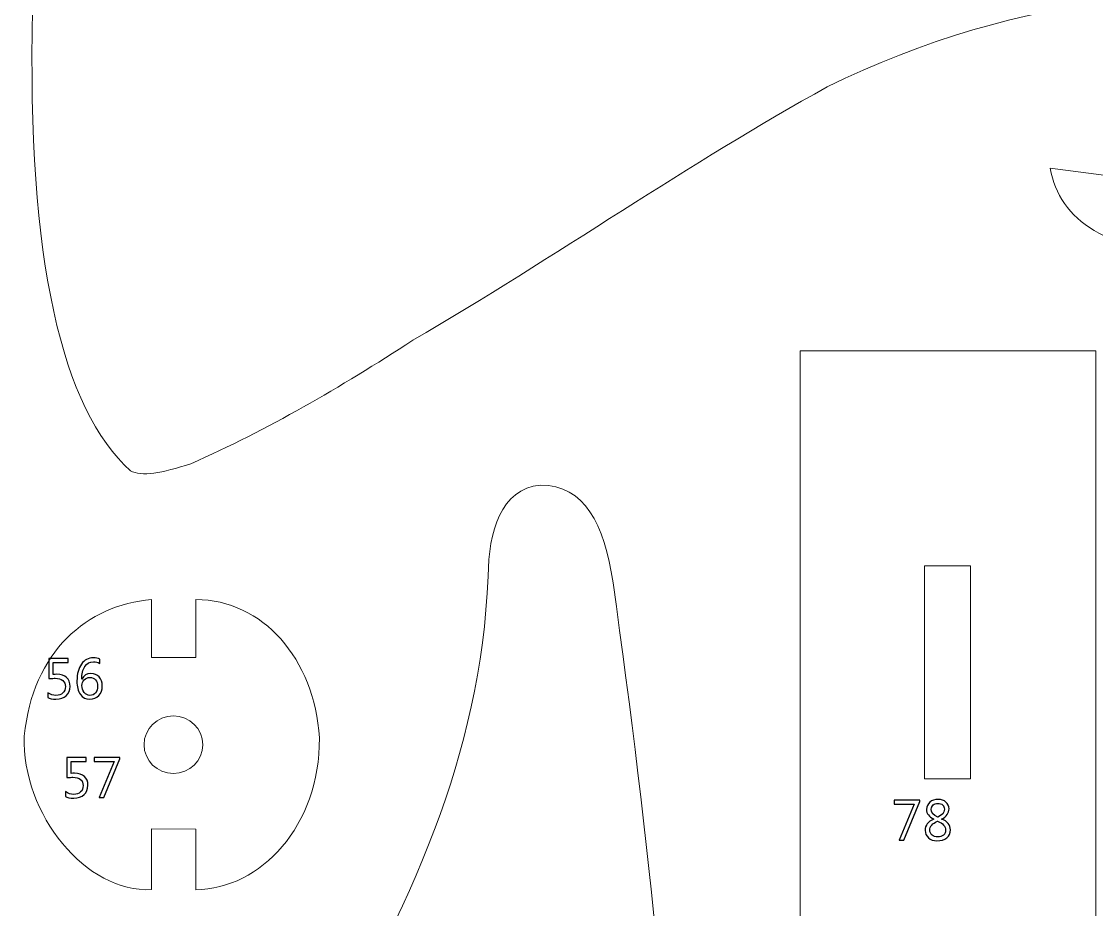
# Model space of a CAD drawing. Header units: centimetres. Extents: x -370 to 378, y -504 to 433.
# Drawn here: x -366.7 to -214.7, y 85.6 to 211 of the extents above; entities that cross this region are included whole.
import ezdxf

# ---------------------------------------------------------------- set-up
doc = ezdxf.new("R2010")
doc.units = ezdxf.units.CM
doc.header["$MEASUREMENT"] = 0
doc.layers.add('Camada 1', color=7, linetype='Continuous')
doc.layers.add('Camada 2', color=20, linetype='Continuous')

msp = doc.modelspace()

# ---------------------------------------------------------------- linework, layer by layer
at = {"layer": 'Camada 1', "lineweight": 9}
for points in [[(-256.6, -17.54), (-214.8, -17.54), (-214.8, 164.52), (-256.6, 164.52), (-256.6, -17.54)], [(-239.05, 104.03), (-232.52, 104.03), (-232.52, 134.14), (-239.05, 134.14), (-239.05, 104.03)]]:
    msp.add_lwpolyline(points, close=True, dxfattribs=at)
msp.add_ellipse((-345.21, 108.86), major_axis=(4.15, 0), ratio=0.980398, dxfattribs=at)
for points, knots in [([(216.72, 265.25), (216.72, 265.25), (230.12, 265.32), (230.12, 265.32), (230.12, 265.32), (230.12, 265.32), (230.1, 244.77), (230.1, 244.77), (230.1, 244.77), (230.1, 244.77), (236.36, 244.77), (236.36, 244.77), (236.36, 244.77), (236.36, 244.77), (236.37, 265.18), (236.37, 265.18), (236.37, 265.18), (236.37, 265.18), (256.21, 265.18), (256.21, 265.18), (256.21, 265.18), (256.21, 265.18), (256.21, 244.77), (256.21, 244.77), (256.21, 244.77), (256.21, 244.77), (262.44, 244.77), (262.44, 244.77), (262.44, 244.77), (262.44, 244.77), (262.45, 265.21), (262.45, 265.21), (262.45, 265.21), (262.45, 265.21), (282.35, 265.2), (282.35, 265.2), (282.35, 265.2), (282.35, 265.2), (282.3, 244.78), (282.3, 244.78), (282.3, 244.78), (282.3, 244.78), (288.63, 244.77), (288.63, 244.77), (288.63, 244.77), (288.63, 244.77), (288.65, 265.26), (288.65, 265.26), (288.65, 265.26), (288.65, 265.26), (308.48, 265.28), (308.48, 265.28), (308.48, 265.28), (308.48, 265.28), (308.48, 244.77), (308.48, 244.77), (308.48, 244.77), (308.48, 244.77), (314.69, 244.77), (314.69, 244.77), (314.69, 244.77), (314.69, 244.77), (314.79, 265.25), (314.79, 265.25), (314.79, 265.25), (314.79, 265.25), (334.83, 265.21), (334.83, 265.21), (334.83, 265.21), (334.83, 265.21), (334.89, 244.77), (334.89, 244.77), (334.89, 244.77), (334.89, 244.77), (341.06, 244.77), (341.06, 244.77), (341.06, 244.77), (341.06, 244.77), (341.09, 265.21), (341.09, 265.21), (341.09, 265.21), (341.09, 265.21), (366.92, 265.22), (366.92, 265.22), (366.92, 265.22), (366.92, 265.22), (366.97, 256.87), (366.97, 256.87), (366.97, 256.87), (366.97, 256.87), (360.75, 256.87), (360.75, 256.87), (360.75, 256.87), (360.75, 256.87), (360.75, 232.29), (360.75, 232.29), (360.75, 232.29), (360.75, 232.29), (366.96, 232.3), (366.96, 232.3), (366.96, 232.3), (366.96, 232.3), (366.96, 224.01), (366.96, 224.01), (366.96, 224.01), (366.96, 224.01), (210.2, 224.01), (210.2, 224.01), (210.2, 224.01), (210.2, 224.01), (210.19, 236.57), (210.19, 236.57), (210.19, 236.57), (210.19, 236.57), (189.14, 236.57), (189.14, 236.57), (189.14, 236.57), (185.92, 236.5), (184.44, 233.06), (184.41, 226.83), (184.41, 226.83), (184.67, 216.63), (178.68, 212.36), (173.82, 212.9), (173.82, 212.9), (173.82, 212.9), (176.7, 236.15), (176.7, 236.15), (176.7, 236.15), (176.7, 236.15), (170.54, 236.79), (170.54, 236.79), (170.54, 236.79), (170.54, 236.79), (168.49, 221.6), (168.49, 221.6), (168.49, 221.6), (168.49, 221.6), (4.29, 221.42), (4.29, 221.42), (4.29, 221.42), (4.29, 221.42), (4.29, 209.38), (4.29, 209.38), (4.29, 209.38), (4.29, 209.38), (-1.97, 209.37), (-1.97, 209.37), (-1.97, 209.37), (-1.97, 209.37), (-2.24, 168.07), (-2.24, 168.07), (-2.24, 168.07), (-2.24, 168.07), (-66.59, 160.86), (-66.59, 160.86), (-66.59, 160.86), (-66.59, 160.86), (-120.1, 160.89), (-120.1, 160.89), (-120.1, 160.89), (-122.91, 159.85), (-124.08, 157.5), (-123.29, 153.57), (-123.29, 153.57), (-123.29, 153.57), (-121.42, 147.7), (-121.42, 147.7), (-121.42, 147.7), (-119.66, 142.22), (-119.16, 139.07), (-123.56, 137.25), (-123.56, 137.25), (-123.56, 137.25), (-131.46, 134.3), (-131.46, 134.3), (-131.46, 134.3), (-142.33, 129.37), (-143.93, 118.84), (-139.19, 104.49), (-139.19, 104.49), (-136.72, 96.59), (-139.7, 91.08), (-144.31, 92.77), (-144.31, 92.77), (-144.31, 92.77), (-196.02, 110.18), (-196.02, 110.18), (-196.02, 110.18), (-194.83, 114.68), (-193.39, 119.17), (-191.72, 123.67), (-191.72, 123.67), (-191.72, 123.67), (-176.99, 117.36), (-176.99, 117.36), (-176.99, 117.36), (-176.99, 117.36), (-174.94, 123.3), (-174.94, 123.3), (-174.94, 123.3), (-174.94, 123.3), (-189.72, 129.6), (-189.72, 129.6), (-189.72, 129.6), (-187.47, 134.47), (-185.1, 139.22), (-182.61, 143.84), (-182.61, 143.84), (-182.61, 143.84), (-167.89, 135.79), (-167.89, 135.79), (-167.89, 135.79), (-167.89, 135.79), (-164.64, 141.09), (-164.64, 141.09), (-164.64, 141.09), (-164.64, 141.09), (-179.18, 149.21), (-179.18, 149.21), (-179.18, 149.21), (-176.8, 153.4), (-174.32, 157.38), (-171.69, 161.08), (-171.69, 161.08), (-171.69, 161.08), (-158.22, 152.02), (-158.22, 152.02), (-158.22, 152.02), (-158.22, 152.02), (-154.85, 157.14), (-154.85, 157.14), (-154.85, 157.14), (-154.85, 157.14), (-168.14, 166.2), (-168.14, 166.2), (-168.14, 166.2), (-165.27, 169.95), (-162.56, 173.78), (-160.03, 177.69), (-160.03, 177.69), (-160.03, 177.69), (-146.12, 169.01), (-146.12, 169.01), (-146.12, 169.01), (-146.12, 169.01), (-143.44, 174.44), (-143.44, 174.44), (-143.44, 174.44), (-143.44, 174.44), (-157.04, 183.25), (-157.04, 183.25), (-157.04, 183.25), (-151.69, 195.77), (-155.4, 206.05), (-170.3, 212.16), (-170.3, 212.16), (-196.33, 218.03), (-225.84, 215.09), (-252.77, 201.8), (-252.77, 201.8), (-272.12, 191.19), (-291.08, 177.8), (-311.37, 166), (-311.37, 166), (-321.66, 159.34), (-331.85, 153.37), (-342.74, 148.57), (-342.74, 148.57), (-346.86, 147.22), (-349.73, 146.71), (-351.28, 147.57), (-351.28, 147.57), (-360.97, 156.27), (-365.92, 177.16), (-365.13, 212.75), (-365.13, 212.75), (-363.04, 242.96), (-358.03, 262.69), (-349.49, 269.76), (-349.49, 269.76), (-341.69, 272.71), (-312.34, 273.16), (-268.24, 269.82), (-268.24, 269.82), (-238.22, 267.47), (-208.36, 264.64), (-178.6, 261.52), (-178.6, 261.52), (-161.15, 259.51), (-146.66, 274.84), (-133.66, 298.46), (-133.66, 298.46), (-137.93, 299.19), (-140.95, 302.51), (-141.33, 309.22), (-141.33, 309.22), (-141.25, 317.16), (-137.79, 321.12), (-131.21, 321.7), (-131.21, 321.7), (-128.46, 321.72), (-125.72, 321.69), (-122.98, 321.38), (-122.98, 321.38), (-119.25, 320.93), (-117.52, 322.57), (-117.64, 327.13), (-117.64, 327.13), (-117.64, 327.13), (-117.58, 336.15), (-117.58, 336.15), (-117.58, 336.15), (-117.58, 336.15), (-110.78, 336.15), (-110.78, 336.15), (-110.78, 336.15), (-110.78, 336.15), (-110.77, 349.14), (-110.77, 349.14), (-110.77, 349.14), (-110.77, 349.14), (-99.34, 349.13), (-99.34, 349.13), (-99.34, 349.13), (-99.34, 349.13), (-88.15, 362.88), (-88.15, 362.88), (-88.15, 362.88), (-88.15, 362.88), (-34.12, 362.87), (-34.12, 362.87), (-34.12, 362.87), (-34.12, 362.87), (-34.11, 340.51), (-34.11, 340.51), (-34.11, 340.51), (-34.11, 340.51), (-27.6, 340.51), (-27.6, 340.51), (-27.6, 340.51), (-27.6, 340.51), (-27.69, 325.72), (-27.69, 325.72), (-27.69, 325.72), (-27.87, 322.53), (-30.05, 321.13), (-33.36, 320.6), (-33.36, 320.6), (-33.36, 320.6), (-44.15, 320.59), (-44.15, 320.59), (-44.15, 320.59), (-44.15, 320.59), (-44.15, 311.19), (-44.15, 311.19), (-44.15, 311.19), (-44.15, 311.19), (-32.85, 311.19), (-32.85, 311.19), (-32.85, 311.19), (-18.57, 310.63), (-10.26, 308.44), (-6.27, 303.59), (-6.27, 303.59), (-3.71, 300.56), (-2.15, 297.2), (-2.03, 293.35), (-2.03, 293.35), (-2.03, 293.35), (-1.9, 274.86), (-1.9, 274.86), (-1.9, 274.86), (-1.9, 274.86), (4.41, 274.86), (4.41, 274.86), (4.41, 274.86), (4.41, 274.86), (4.43, 260.31), (4.43, 260.31), (4.43, 260.31), (4.43, 260.31), (175.04, 260.3), (175.04, 260.3), (175.04, 260.3), (175.04, 260.3), (175.02, 268.36), (175.02, 268.36), (175.02, 268.36), (179.18, 281.41), (183.27, 295.03), (187.51, 307.5), (187.51, 307.5), (189.37, 313.03), (192.54, 316.08), (197.01, 315.93), (197.01, 315.93), (202.87, 315.37), (206.19, 311.72), (207.98, 306.1), (207.98, 306.1), (211.36, 293.08), (213.79, 278.85), (216.72, 265.25)], [0, 0, 0, 0, 0.009804, 0.009804, 0.009804, 0.009804, 0.019608, 0.019608, 0.019608, 0.019608, 0.029412, 0.029412, 0.029412, 0.029412, 0.039216, 0.039216, 0.039216, 0.039216, 0.04902, 0.04902, 0.04902, 0.04902, 0.058824, 0.058824, 0.058824, 0.058824, 0.068627, 0.068627, 0.068627, 0.068627, 0.078431, 0.078431, 0.078431, 0.078431, 0.088235, 0.088235, 0.088235, 0.088235, 0.098039, 0.098039, 0.098039, 0.098039, 0.107843, 0.107843, 0.107843, 0.107843, 0.117647, 0.117647, 0.117647, 0.117647, 0.127451, 0.127451, 0.127451, 0.127451, 0.137255, 0.137255, 0.137255, 0.137255, 0.147059, 0.147059, 0.147059, 0.147059, 0.156863, 0.156863, 0.156863, 0.156863, 0.166667, 0.166667, 0.166667, 0.166667, 0.176471, 0.176471, 0.176471, 0.176471, 0.186275, 0.186275, 0.186275, 0.186275, 0.196078, 0.196078, 0.196078, 0.196078, 0.205882, 0.205882, 0.205882, 0.205882, 0.215686, 0.215686, 0.215686, 0.215686, 0.22549, 0.22549, 0.22549, 0.22549, 0.235294, 0.235294, 0.235294, 0.235294, 0.245098, 0.245098, 0.245098, 0.245098, 0.254902, 0.254902, 0.254902, 0.254902, 0.264706, 0.264706, 0.264706, 0.264706, 0.27451, 0.27451, 0.27451, 0.27451, 0.284314, 0.284314, 0.284314, 0.284314, 0.294118, 0.294118, 0.294118, 0.294118, 0.303922, 0.303922, 0.303922, 0.303922, 0.313725, 0.313725, 0.313725, 0.313726, 0.323529, 0.323529, 0.323529, 0.323529, 0.333333, 0.333333, 0.333333, 0.333333, 0.343137, 0.343137, 0.343137, 0.343137, 0.352941, 0.352941, 0.352941, 0.352941, 0.362745, 0.362745, 0.362745, 0.362745, 0.372549, 0.372549, 0.372549, 0.372549, 0.382353, 0.382353, 0.382353, 0.382353, 0.392157, 0.392157, 0.392157, 0.392157, 0.401961, 0.401961, 0.401961, 0.401961, 0.411765, 0.411765, 0.411765, 0.411765, 0.421569, 0.421569, 0.421569, 0.421569, 0.431373, 0.431373, 0.431373, 0.431373, 0.441176, 0.441176, 0.441176, 0.441176, 0.45098, 0.45098, 0.45098, 0.45098, 0.460784, 0.460784, 0.460784, 0.460784, 0.470588, 0.470588, 0.470588, 0.470588, 0.480392, 0.480392, 0.480392, 0.480392, 0.490196, 0.490196, 0.490196, 0.490196, 0.5, 0.5, 0.5, 0.5, 0.509804, 0.509804, 0.509804, 0.509804, 0.519608, 0.519608, 0.519608, 0.519608, 0.529412, 0.529412, 0.529412, 0.529412, 0.539216, 0.539216, 0.539216, 0.539216, 0.54902, 0.54902, 0.54902, 0.54902, 0.558824, 0.558824, 0.558824, 0.558824, 0.568627, 0.568627, 0.568627, 0.568627, 0.578431, 0.578431, 0.578431, 0.578431, 0.588235, 0.588235, 0.588235, 0.588235, 0.598039, 0.598039, 0.598039, 0.598039, 0.607843, 0.607843, 0.607843, 0.607843, 0.617647, 0.617647, 0.617647, 0.617647, 0.627451, 0.627451, 0.627451, 0.627451, 0.637255, 0.637255, 0.637255, 0.637255, 0.647059, 0.647059, 0.647059, 0.647059, 0.656863, 0.656863, 0.656863, 0.656863, 0.666667, 0.666667, 0.666667, 0.666667, 0.676471, 0.676471, 0.676471, 0.676471, 0.686275, 0.686275, 0.686275, 0.686275, 0.696078, 0.696078, 0.696078, 0.696078, 0.705882, 0.705882, 0.705882, 0.705882, 0.715686, 0.715686, 0.715686, 0.715686, 0.72549, 0.72549, 0.72549, 0.72549, 0.735294, 0.735294, 0.735294, 0.735294, 0.745098, 0.745098, 0.745098, 0.745098, 0.754902, 0.754902, 0.754902, 0.754902, 0.764706, 0.764706, 0.764706, 0.764706, 0.77451, 0.77451, 0.77451, 0.77451, 0.784314, 0.784314, 0.784314, 0.784314, 0.794118, 0.794118, 0.794118, 0.794118, 0.803922, 0.803922, 0.803922, 0.803922, 0.813725, 0.813725, 0.813725, 0.813726, 0.823529, 0.823529, 0.823529, 0.823529, 0.833333, 0.833333, 0.833333, 0.833333, 0.843137, 0.843137, 0.843137, 0.843137, 0.852941, 0.852941, 0.852941, 0.852941, 0.862745, 0.862745, 0.862745, 0.862745, 0.872549, 0.872549, 0.872549, 0.872549, 0.882353, 0.882353, 0.882353, 0.882353, 0.892157, 0.892157, 0.892157, 0.892157, 0.901961, 0.901961, 0.901961, 0.901961, 0.911765, 0.911765, 0.911765, 0.911765, 0.921569, 0.921569, 0.921569, 0.921569, 0.931373, 0.931373, 0.931373, 0.931373, 0.941176, 0.941176, 0.941176, 0.941176, 0.95098, 0.95098, 0.95098, 0.95098, 0.960784, 0.960784, 0.960784, 0.960784, 0.970588, 0.970588, 0.970588, 0.970588, 0.980392, 0.980392, 0.980392, 0.980392, 1, 1, 1, 1]), ([(-211.44, 199.75), (-211.44, 199.75), (-203.31, 199.75), (-203.31, 199.75), (-203.31, 199.75), (-203.31, 199.75), (-203.33, 189.23), (-203.33, 189.23), (-203.33, 189.23), (-203.33, 189.23), (-197.36, 189.23), (-197.36, 189.23), (-197.36, 189.23), (-197.36, 189.23), (-197.3, 199.75), (-197.3, 199.75), (-197.3, 199.75), (-197.3, 199.75), (-189.08, 199.75), (-189.08, 199.75), (-189.08, 199.75), (-189.08, 199.75), (-189.08, 189.18), (-189.08, 189.18), (-189.08, 189.18), (-189.08, 189.18), (-179.37, 190.26), (-179.37, 190.26), (-179.37, 190.26), (-180.87, 182.72), (-187.42, 178.9), (-199.89, 178.09), (-199.89, 178.09), (-213.1, 178.33), (-219.97, 182.93), (-221.24, 190.31), (-221.24, 190.31), (-221.24, 190.31), (-211.52, 189.07), (-211.52, 189.07), (-211.52, 189.07), (-211.52, 189.07), (-211.44, 199.75), (-211.44, 199.75)], [0, 0, 0, 0, 0.083333, 0.083333, 0.083333, 0.083333, 0.166667, 0.166667, 0.166667, 0.166667, 0.25, 0.25, 0.25, 0.25, 0.333333, 0.333333, 0.333333, 0.333333, 0.416667, 0.416667, 0.416667, 0.416667, 0.5, 0.5, 0.5, 0.5, 0.583333, 0.583333, 0.583333, 0.583333, 0.666667, 0.666667, 0.666667, 0.666667, 0.75, 0.75, 0.75, 0.75, 0.833333, 0.833333, 0.833333, 0.833333, 1, 1, 1, 1]), ([(-281.28, -13.59), (-275.16, -8.45), (-273.1, 5.38), (-273.18, 24.01), (-273.18, 24.01), (-274.23, 60.12), (-278.01, 95.83), (-283.06, 131.75), (-283.06, 131.75), (-284.31, 140.12), (-287.08, 145.49), (-293.33, 145.54), (-293.33, 145.54), (-298.96, 144.98), (-300.65, 138.98), (-300.7, 132.69), (-300.7, 132.69), (-301.9, 106.83), (-311.45, 86.83), (-325.74, 61.25), (-325.74, 61.25), (-337.99, 38.19), (-357.47, 14.62), (-365.09, -5), (-365.09, -5), (-365.09, -5), (-366.03, -8.67), (-366.03, -8.67), (-366.03, -8.67), (-366.59, -11.67), (-366.18, -13.93), (-364.24, -13.96), (-364.24, -13.96), (-341.28, -20.4), (-298.54, -17.51), (-281.28, -13.59)], [0, 0, 0, 0, 0.1, 0.1, 0.1, 0.1, 0.2, 0.2, 0.2, 0.2, 0.3, 0.3, 0.3, 0.3, 0.4, 0.4, 0.4, 0.4, 0.5, 0.5, 0.5, 0.5, 0.6, 0.6, 0.6, 0.6, 0.7, 0.7, 0.7, 0.7, 0.8, 0.8, 0.8, 0.8, 1, 1, 1, 1]), ([(-348.31, 129.36), (-348.31, 129.36), (-348.32, 121.19), (-348.32, 121.19), (-348.32, 121.19), (-348.32, 121.19), (-342.05, 121.19), (-342.05, 121.19), (-342.05, 121.19), (-342.05, 121.19), (-342.04, 129.37), (-342.04, 129.37), (-342.04, 129.37), (-332.59, 129.33), (-325.29, 121.07), (-324.57, 109.83), (-324.57, 109.83), (-324.51, 97.35), (-332.85, 88.48), (-342.05, 88.38), (-342.05, 88.38), (-342.05, 88.38), (-342.05, 96.95), (-342.05, 96.95), (-342.05, 96.95), (-342.05, 96.95), (-348.32, 96.96), (-348.32, 96.96), (-348.32, 96.96), (-348.32, 96.96), (-348.32, 88.39), (-348.32, 88.39), (-348.32, 88.39), (-357.49, 87.9), (-366.69, 99), (-366.29, 110.09), (-366.29, 110.09), (-365.17, 121.95), (-357.37, 128.67), (-348.31, 129.36)], [0, 0, 0, 0, 0.090909, 0.090909, 0.090909, 0.090909, 0.181818, 0.181818, 0.181818, 0.181818, 0.272727, 0.272727, 0.272727, 0.272727, 0.363636, 0.363636, 0.363636, 0.363636, 0.454545, 0.454545, 0.454545, 0.454545, 0.545455, 0.545455, 0.545455, 0.545455, 0.636364, 0.636364, 0.636364, 0.636364, 0.727273, 0.727273, 0.727273, 0.727273, 0.818182, 0.818182, 0.818182, 0.818182, 1, 1, 1, 1])]:
    msp.add_open_spline(points, degree=3, knots=knots, dxfattribs=at)
at = {"layer": 'Camada 2'}
for points, knots in [([(-362.98, 115.53), (-362.98, 115.53), (-362.98, 116.21), (-362.98, 116.21), (-362.98, 116.21), (-362.6, 115.96), (-362.21, 115.83), (-361.81, 115.83), (-361.81, 115.83), (-361.41, 115.83), (-361.09, 115.95), (-360.84, 116.17), (-360.84, 116.17), (-360.6, 116.4), (-360.48, 116.7), (-360.48, 117.07), (-360.48, 117.07), (-360.48, 117.44), (-360.6, 117.73), (-360.85, 117.93), (-360.85, 117.93), (-361.1, 118.14), (-361.46, 118.25), (-361.92, 118.25), (-361.92, 118.25), (-362.08, 118.25), (-362.37, 118.23), (-362.81, 118.2), (-362.81, 118.2), (-362.81, 118.2), (-362.81, 121.04), (-362.81, 121.04), (-362.81, 121.04), (-362.81, 121.04), (-360.07, 121.04), (-360.07, 121.04), (-360.07, 121.04), (-360.07, 121.04), (-360.07, 120.46), (-360.07, 120.46), (-360.07, 120.46), (-360.07, 120.46), (-362.19, 120.46), (-362.19, 120.46), (-362.19, 120.46), (-362.19, 120.46), (-362.19, 118.79), (-362.19, 118.79), (-362.19, 118.79), (-362.02, 118.8), (-361.86, 118.81), (-361.71, 118.81), (-361.71, 118.81), (-361.11, 118.81), (-360.64, 118.66), (-360.31, 118.36), (-360.31, 118.36), (-359.98, 118.05), (-359.81, 117.64), (-359.81, 117.11), (-359.81, 117.11), (-359.81, 116.57), (-359.99, 116.13), (-360.35, 115.79), (-360.35, 115.79), (-360.7, 115.46), (-361.19, 115.29), (-361.81, 115.29), (-361.81, 115.29), (-362.34, 115.29), (-362.73, 115.37), (-362.98, 115.53)], [0, 0, 0, 0, 0.052632, 0.052632, 0.052632, 0.052632, 0.105263, 0.105263, 0.105263, 0.105263, 0.157895, 0.157895, 0.157895, 0.157895, 0.210526, 0.210526, 0.210526, 0.210526, 0.263158, 0.263158, 0.263158, 0.263158, 0.315789, 0.315789, 0.315789, 0.315789, 0.368421, 0.368421, 0.368421, 0.368421, 0.421053, 0.421053, 0.421053, 0.421053, 0.473684, 0.473684, 0.473684, 0.473684, 0.526316, 0.526316, 0.526316, 0.526316, 0.578947, 0.578947, 0.578947, 0.578947, 0.631579, 0.631579, 0.631579, 0.631579, 0.684211, 0.684211, 0.684211, 0.684211, 0.736842, 0.736842, 0.736842, 0.736842, 0.789474, 0.789474, 0.789474, 0.789474, 0.842105, 0.842105, 0.842105, 0.842105, 0.894737, 0.894737, 0.894737, 0.894737, 1, 1, 1, 1]), ([(-355.6, 120.97), (-355.6, 120.97), (-355.6, 120.36), (-355.6, 120.36), (-355.6, 120.36), (-355.9, 120.51), (-356.2, 120.58), (-356.52, 120.58), (-356.52, 120.58), (-357.03, 120.58), (-357.43, 120.36), (-357.73, 119.91), (-357.73, 119.91), (-358.03, 119.47), (-358.18, 118.87), (-358.18, 118.12), (-358.18, 118.12), (-358.18, 118.12), (-358.16, 118.12), (-358.16, 118.12), (-358.16, 118.12), (-357.9, 118.66), (-357.47, 118.92), (-356.87, 118.92), (-356.87, 118.92), (-356.38, 118.92), (-355.99, 118.76), (-355.69, 118.45), (-355.69, 118.45), (-355.4, 118.13), (-355.26, 117.71), (-355.26, 117.18), (-355.26, 117.18), (-355.26, 116.62), (-355.42, 116.17), (-355.76, 115.82), (-355.76, 115.82), (-356.09, 115.47), (-356.51, 115.29), (-357.03, 115.29), (-357.03, 115.29), (-357.59, 115.29), (-358.04, 115.52), (-358.36, 115.97), (-358.36, 115.97), (-358.68, 116.42), (-358.85, 117.06), (-358.85, 117.87), (-358.85, 117.87), (-358.85, 118.86), (-358.64, 119.66), (-358.21, 120.25), (-358.21, 120.25), (-357.79, 120.84), (-357.23, 121.13), (-356.54, 121.13), (-356.54, 121.13), (-356.15, 121.13), (-355.84, 121.08), (-355.6, 120.97)], [0, 0, 0, 0, 0.0625, 0.0625, 0.0625, 0.0625, 0.125, 0.125, 0.125, 0.125, 0.1875, 0.1875, 0.1875, 0.1875, 0.25, 0.25, 0.25, 0.25, 0.3125, 0.3125, 0.3125, 0.3125, 0.375, 0.375, 0.375, 0.375, 0.4375, 0.4375, 0.4375, 0.4375, 0.5, 0.5, 0.5, 0.5, 0.5625, 0.5625, 0.5625, 0.5625, 0.625, 0.625, 0.625, 0.625, 0.6875, 0.6875, 0.6875, 0.6875, 0.75, 0.75, 0.75, 0.75, 0.8125, 0.8125, 0.8125, 0.8125, 0.875, 0.875, 0.875, 0.875, 1, 1, 1, 1]), ([(-357.01, 118.37), (-357.35, 118.37), (-357.62, 118.26), (-357.82, 118.04), (-357.82, 118.04), (-358.03, 117.81), (-358.14, 117.54), (-358.14, 117.23), (-358.14, 117.23), (-358.14, 116.85), (-358.03, 116.52), (-357.83, 116.24), (-357.83, 116.24), (-357.62, 115.97), (-357.35, 115.83), (-357.01, 115.83), (-357.01, 115.83), (-356.68, 115.83), (-356.42, 115.95), (-356.22, 116.19), (-356.22, 116.19), (-356.02, 116.43), (-355.92, 116.73), (-355.92, 117.1), (-355.92, 117.1), (-355.92, 117.5), (-356.01, 117.81), (-356.21, 118.04), (-356.21, 118.04), (-356.4, 118.26), (-356.67, 118.37), (-357.01, 118.37)], [0, 0, 0, 0, 0.111111, 0.111111, 0.111111, 0.111111, 0.222222, 0.222222, 0.222222, 0.222222, 0.333333, 0.333333, 0.333333, 0.333333, 0.444444, 0.444444, 0.444444, 0.444444, 0.555556, 0.555556, 0.555556, 0.555556, 0.666667, 0.666667, 0.666667, 0.666667, 0.777778, 0.777778, 0.777778, 0.777778, 1, 1, 1, 1]), ([(-360.47, 101.55), (-360.47, 101.55), (-360.47, 102.23), (-360.47, 102.23), (-360.47, 102.23), (-360.09, 101.98), (-359.7, 101.85), (-359.3, 101.85), (-359.3, 101.85), (-358.9, 101.85), (-358.58, 101.96), (-358.33, 102.19), (-358.33, 102.19), (-358.09, 102.41), (-357.97, 102.71), (-357.97, 103.09), (-357.97, 103.09), (-357.97, 103.46), (-358.09, 103.75), (-358.34, 103.95), (-358.34, 103.95), (-358.59, 104.16), (-358.95, 104.26), (-359.41, 104.26), (-359.41, 104.26), (-359.57, 104.26), (-359.86, 104.25), (-360.3, 104.22), (-360.3, 104.22), (-360.3, 104.22), (-360.3, 107.05), (-360.3, 107.05), (-360.3, 107.05), (-360.3, 107.05), (-357.56, 107.05), (-357.56, 107.05), (-357.56, 107.05), (-357.56, 107.05), (-357.56, 106.47), (-357.56, 106.47), (-357.56, 106.47), (-357.56, 106.47), (-359.68, 106.47), (-359.68, 106.47), (-359.68, 106.47), (-359.68, 106.47), (-359.68, 104.81), (-359.68, 104.81), (-359.68, 104.81), (-359.51, 104.82), (-359.35, 104.83), (-359.2, 104.83), (-359.2, 104.83), (-358.6, 104.83), (-358.13, 104.68), (-357.8, 104.37), (-357.8, 104.37), (-357.47, 104.07), (-357.3, 103.66), (-357.3, 103.13), (-357.3, 103.13), (-357.3, 102.58), (-357.48, 102.14), (-357.84, 101.81), (-357.84, 101.81), (-358.19, 101.48), (-358.68, 101.31), (-359.3, 101.31), (-359.3, 101.31), (-359.83, 101.31), (-360.22, 101.39), (-360.47, 101.55)], [0, 0, 0, 0, 0.052632, 0.052632, 0.052632, 0.052632, 0.105263, 0.105263, 0.105263, 0.105263, 0.157895, 0.157895, 0.157895, 0.157895, 0.210526, 0.210526, 0.210526, 0.210526, 0.263158, 0.263158, 0.263158, 0.263158, 0.315789, 0.315789, 0.315789, 0.315789, 0.368421, 0.368421, 0.368421, 0.368421, 0.421053, 0.421053, 0.421053, 0.421053, 0.473684, 0.473684, 0.473684, 0.473684, 0.526316, 0.526316, 0.526316, 0.526316, 0.578947, 0.578947, 0.578947, 0.578947, 0.631579, 0.631579, 0.631579, 0.631579, 0.684211, 0.684211, 0.684211, 0.684211, 0.736842, 0.736842, 0.736842, 0.736842, 0.789474, 0.789474, 0.789474, 0.789474, 0.842105, 0.842105, 0.842105, 0.842105, 0.894737, 0.894737, 0.894737, 0.894737, 1, 1, 1, 1]), ([(-352.8, 106.85), (-352.8, 106.85), (-355.03, 101.41), (-355.03, 101.41), (-355.03, 101.41), (-355.03, 101.41), (-355.7, 101.41), (-355.7, 101.41), (-355.7, 101.41), (-355.7, 101.41), (-353.59, 106.47), (-353.59, 106.47), (-353.59, 106.47), (-353.59, 106.47), (-356.43, 106.47), (-356.43, 106.47), (-356.43, 106.47), (-356.43, 106.47), (-356.43, 107.05), (-356.43, 107.05), (-356.43, 107.05), (-356.43, 107.05), (-352.8, 107.05), (-352.8, 107.05), (-352.8, 107.05), (-352.8, 107.05), (-352.8, 106.85), (-352.8, 106.85)], [0, 0, 0, 0, 0.125, 0.125, 0.125, 0.125, 0.25, 0.25, 0.25, 0.25, 0.375, 0.375, 0.375, 0.375, 0.5, 0.5, 0.5, 0.5, 0.625, 0.625, 0.625, 0.625, 0.75, 0.75, 0.75, 0.75, 1, 1, 1, 1]), ([(-239.71, 100.83), (-239.71, 100.83), (-241.94, 95.39), (-241.94, 95.39), (-241.94, 95.39), (-241.94, 95.39), (-242.61, 95.39), (-242.61, 95.39), (-242.61, 95.39), (-242.61, 95.39), (-240.5, 100.45), (-240.5, 100.45), (-240.5, 100.45), (-240.5, 100.45), (-243.34, 100.45), (-243.34, 100.45), (-243.34, 100.45), (-243.34, 100.45), (-243.34, 101.03), (-243.34, 101.03), (-243.34, 101.03), (-243.34, 101.03), (-239.71, 101.03), (-239.71, 101.03), (-239.71, 101.03), (-239.71, 101.03), (-239.71, 100.83), (-239.71, 100.83)], [0, 0, 0, 0, 0.125, 0.125, 0.125, 0.125, 0.25, 0.25, 0.25, 0.25, 0.375, 0.375, 0.375, 0.375, 0.5, 0.5, 0.5, 0.5, 0.625, 0.625, 0.625, 0.625, 0.75, 0.75, 0.75, 0.75, 1, 1, 1, 1]), ([(-237.72, 98.35), (-237.72, 98.35), (-237.72, 98.36), (-237.72, 98.36), (-237.72, 98.36), (-238.4, 98.68), (-238.74, 99.13), (-238.74, 99.73), (-238.74, 99.73), (-238.74, 100.14), (-238.58, 100.48), (-238.27, 100.74), (-238.27, 100.74), (-237.96, 101), (-237.56, 101.13), (-237.07, 101.13), (-237.07, 101.13), (-236.63, 101.13), (-236.27, 101.01), (-235.99, 100.76), (-235.99, 100.76), (-235.7, 100.52), (-235.56, 100.2), (-235.56, 99.82), (-235.56, 99.82), (-235.56, 99.2), (-235.91, 98.71), (-236.61, 98.36), (-236.61, 98.36), (-236.61, 98.36), (-236.61, 98.35), (-236.61, 98.35), (-236.61, 98.35), (-235.79, 98.05), (-235.37, 97.54), (-235.37, 96.82), (-235.37, 96.82), (-235.37, 96.35), (-235.54, 95.98), (-235.88, 95.7), (-235.88, 95.7), (-236.21, 95.43), (-236.68, 95.29), (-237.28, 95.29), (-237.28, 95.29), (-237.76, 95.29), (-238.16, 95.43), (-238.47, 95.7), (-238.47, 95.7), (-238.78, 95.97), (-238.94, 96.33), (-238.94, 96.76), (-238.94, 96.76), (-238.94, 97.49), (-238.53, 98.02), (-237.72, 98.35)], [0, 0, 0, 0, 0.066667, 0.066667, 0.066667, 0.066667, 0.133333, 0.133333, 0.133333, 0.133333, 0.2, 0.2, 0.2, 0.2, 0.266667, 0.266667, 0.266667, 0.266667, 0.333333, 0.333333, 0.333333, 0.333333, 0.4, 0.4, 0.4, 0.4, 0.466667, 0.466667, 0.466667, 0.466667, 0.533333, 0.533333, 0.533333, 0.533333, 0.6, 0.6, 0.6, 0.6, 0.666667, 0.666667, 0.666667, 0.666667, 0.733333, 0.733333, 0.733333, 0.733333, 0.8, 0.8, 0.8, 0.8, 0.866667, 0.866667, 0.866667, 0.866667, 1, 1, 1, 1]), ([(-236.22, 99.74), (-236.22, 100), (-236.3, 100.21), (-236.47, 100.36), (-236.47, 100.36), (-236.63, 100.51), (-236.85, 100.58), (-237.13, 100.58), (-237.13, 100.58), (-237.4, 100.58), (-237.62, 100.5), (-237.8, 100.35), (-237.8, 100.35), (-237.98, 100.19), (-238.08, 99.99), (-238.08, 99.75), (-238.08, 99.75), (-238.08, 99.26), (-237.77, 98.89), (-237.16, 98.64), (-237.16, 98.64), (-236.53, 98.9), (-236.22, 99.26), (-236.22, 99.74)], [0, 0, 0, 0, 0.142857, 0.142857, 0.142857, 0.142857, 0.285714, 0.285714, 0.285714, 0.285714, 0.428571, 0.428571, 0.428571, 0.428571, 0.571429, 0.571429, 0.571429, 0.571429, 0.714286, 0.714286, 0.714286, 0.714286, 1, 1, 1, 1]), ([(-237.2, 98.04), (-237.92, 97.75), (-238.28, 97.34), (-238.28, 96.79), (-238.28, 96.79), (-238.28, 96.51), (-238.17, 96.28), (-237.96, 96.1), (-237.96, 96.1), (-237.76, 95.92), (-237.48, 95.83), (-237.14, 95.83), (-237.14, 95.83), (-236.82, 95.83), (-236.55, 95.92), (-236.34, 96.1), (-236.34, 96.1), (-236.14, 96.27), (-236.04, 96.5), (-236.04, 96.77), (-236.04, 96.77), (-236.04, 97.34), (-236.42, 97.76), (-237.2, 98.04)], [0, 0, 0, 0, 0.142857, 0.142857, 0.142857, 0.142857, 0.285714, 0.285714, 0.285714, 0.285714, 0.428571, 0.428571, 0.428571, 0.428571, 0.571429, 0.571429, 0.571429, 0.571429, 0.714286, 0.714286, 0.714286, 0.714286, 1, 1, 1, 1])]:
    msp.add_open_spline(points, degree=3, knots=knots, dxfattribs=at)
at = {"layer": 'Camada 2', "lineweight": 9}
for points, knots in [([(-362.98, 115.53), (-362.98, 115.53), (-362.98, 116.21), (-362.98, 116.21), (-362.98, 116.21), (-362.6, 115.96), (-362.21, 115.83), (-361.81, 115.83), (-361.81, 115.83), (-361.41, 115.83), (-361.09, 115.95), (-360.84, 116.17), (-360.84, 116.17), (-360.6, 116.4), (-360.48, 116.7), (-360.48, 117.07), (-360.48, 117.07), (-360.48, 117.44), (-360.6, 117.73), (-360.85, 117.93), (-360.85, 117.93), (-361.1, 118.14), (-361.46, 118.25), (-361.92, 118.25), (-361.92, 118.25), (-362.08, 118.25), (-362.37, 118.23), (-362.81, 118.2), (-362.81, 118.2), (-362.81, 118.2), (-362.81, 121.04), (-362.81, 121.04), (-362.81, 121.04), (-362.81, 121.04), (-360.07, 121.04), (-360.07, 121.04), (-360.07, 121.04), (-360.07, 121.04), (-360.07, 120.46), (-360.07, 120.46), (-360.07, 120.46), (-360.07, 120.46), (-362.19, 120.46), (-362.19, 120.46), (-362.19, 120.46), (-362.19, 120.46), (-362.19, 118.79), (-362.19, 118.79), (-362.19, 118.79), (-362.02, 118.8), (-361.86, 118.81), (-361.71, 118.81), (-361.71, 118.81), (-361.11, 118.81), (-360.64, 118.66), (-360.31, 118.36), (-360.31, 118.36), (-359.98, 118.05), (-359.81, 117.64), (-359.81, 117.11), (-359.81, 117.11), (-359.81, 116.57), (-359.99, 116.13), (-360.35, 115.79), (-360.35, 115.79), (-360.7, 115.46), (-361.19, 115.29), (-361.81, 115.29), (-361.81, 115.29), (-362.34, 115.29), (-362.73, 115.37), (-362.98, 115.53)], [0, 0, 0, 0, 0.052632, 0.052632, 0.052632, 0.052632, 0.105263, 0.105263, 0.105263, 0.105263, 0.157895, 0.157895, 0.157895, 0.157895, 0.210526, 0.210526, 0.210526, 0.210526, 0.263158, 0.263158, 0.263158, 0.263158, 0.315789, 0.315789, 0.315789, 0.315789, 0.368421, 0.368421, 0.368421, 0.368421, 0.421053, 0.421053, 0.421053, 0.421053, 0.473684, 0.473684, 0.473684, 0.473684, 0.526316, 0.526316, 0.526316, 0.526316, 0.578947, 0.578947, 0.578947, 0.578947, 0.631579, 0.631579, 0.631579, 0.631579, 0.684211, 0.684211, 0.684211, 0.684211, 0.736842, 0.736842, 0.736842, 0.736842, 0.789474, 0.789474, 0.789474, 0.789474, 0.842105, 0.842105, 0.842105, 0.842105, 0.894737, 0.894737, 0.894737, 0.894737, 1, 1, 1, 1]), ([(-355.6, 120.97), (-355.6, 120.97), (-355.6, 120.36), (-355.6, 120.36), (-355.6, 120.36), (-355.9, 120.51), (-356.2, 120.58), (-356.52, 120.58), (-356.52, 120.58), (-357.03, 120.58), (-357.43, 120.36), (-357.73, 119.91), (-357.73, 119.91), (-358.03, 119.47), (-358.18, 118.87), (-358.18, 118.12), (-358.18, 118.12), (-358.18, 118.12), (-358.16, 118.12), (-358.16, 118.12), (-358.16, 118.12), (-357.9, 118.66), (-357.47, 118.92), (-356.87, 118.92), (-356.87, 118.92), (-356.38, 118.92), (-355.99, 118.76), (-355.69, 118.45), (-355.69, 118.45), (-355.4, 118.13), (-355.26, 117.71), (-355.26, 117.18), (-355.26, 117.18), (-355.26, 116.62), (-355.42, 116.17), (-355.76, 115.82), (-355.76, 115.82), (-356.09, 115.47), (-356.51, 115.29), (-357.03, 115.29), (-357.03, 115.29), (-357.59, 115.29), (-358.04, 115.52), (-358.36, 115.97), (-358.36, 115.97), (-358.68, 116.42), (-358.85, 117.06), (-358.85, 117.87), (-358.85, 117.87), (-358.85, 118.86), (-358.64, 119.66), (-358.21, 120.25), (-358.21, 120.25), (-357.79, 120.84), (-357.23, 121.13), (-356.54, 121.13), (-356.54, 121.13), (-356.15, 121.13), (-355.84, 121.08), (-355.6, 120.97)], [0, 0, 0, 0, 0.0625, 0.0625, 0.0625, 0.0625, 0.125, 0.125, 0.125, 0.125, 0.1875, 0.1875, 0.1875, 0.1875, 0.25, 0.25, 0.25, 0.25, 0.3125, 0.3125, 0.3125, 0.3125, 0.375, 0.375, 0.375, 0.375, 0.4375, 0.4375, 0.4375, 0.4375, 0.5, 0.5, 0.5, 0.5, 0.5625, 0.5625, 0.5625, 0.5625, 0.625, 0.625, 0.625, 0.625, 0.6875, 0.6875, 0.6875, 0.6875, 0.75, 0.75, 0.75, 0.75, 0.8125, 0.8125, 0.8125, 0.8125, 0.875, 0.875, 0.875, 0.875, 1, 1, 1, 1]), ([(-357.01, 118.37), (-357.35, 118.37), (-357.62, 118.26), (-357.82, 118.04), (-357.82, 118.04), (-358.03, 117.81), (-358.14, 117.54), (-358.14, 117.23), (-358.14, 117.23), (-358.14, 116.85), (-358.03, 116.52), (-357.83, 116.24), (-357.83, 116.24), (-357.62, 115.97), (-357.35, 115.83), (-357.01, 115.83), (-357.01, 115.83), (-356.68, 115.83), (-356.42, 115.95), (-356.22, 116.19), (-356.22, 116.19), (-356.02, 116.43), (-355.92, 116.73), (-355.92, 117.1), (-355.92, 117.1), (-355.92, 117.5), (-356.01, 117.81), (-356.21, 118.04), (-356.21, 118.04), (-356.4, 118.26), (-356.67, 118.37), (-357.01, 118.37)], [0, 0, 0, 0, 0.111111, 0.111111, 0.111111, 0.111111, 0.222222, 0.222222, 0.222222, 0.222222, 0.333333, 0.333333, 0.333333, 0.333333, 0.444444, 0.444444, 0.444444, 0.444444, 0.555556, 0.555556, 0.555556, 0.555556, 0.666667, 0.666667, 0.666667, 0.666667, 0.777778, 0.777778, 0.777778, 0.777778, 1, 1, 1, 1]), ([(-360.47, 101.55), (-360.47, 101.55), (-360.47, 102.23), (-360.47, 102.23), (-360.47, 102.23), (-360.09, 101.98), (-359.7, 101.85), (-359.3, 101.85), (-359.3, 101.85), (-358.9, 101.85), (-358.58, 101.96), (-358.33, 102.19), (-358.33, 102.19), (-358.09, 102.41), (-357.97, 102.71), (-357.97, 103.09), (-357.97, 103.09), (-357.97, 103.46), (-358.09, 103.75), (-358.34, 103.95), (-358.34, 103.95), (-358.59, 104.16), (-358.95, 104.26), (-359.41, 104.26), (-359.41, 104.26), (-359.57, 104.26), (-359.86, 104.25), (-360.3, 104.22), (-360.3, 104.22), (-360.3, 104.22), (-360.3, 107.05), (-360.3, 107.05), (-360.3, 107.05), (-360.3, 107.05), (-357.56, 107.05), (-357.56, 107.05), (-357.56, 107.05), (-357.56, 107.05), (-357.56, 106.47), (-357.56, 106.47), (-357.56, 106.47), (-357.56, 106.47), (-359.68, 106.47), (-359.68, 106.47), (-359.68, 106.47), (-359.68, 106.47), (-359.68, 104.81), (-359.68, 104.81), (-359.68, 104.81), (-359.51, 104.82), (-359.35, 104.83), (-359.2, 104.83), (-359.2, 104.83), (-358.6, 104.83), (-358.13, 104.68), (-357.8, 104.37), (-357.8, 104.37), (-357.47, 104.07), (-357.3, 103.66), (-357.3, 103.13), (-357.3, 103.13), (-357.3, 102.58), (-357.48, 102.14), (-357.84, 101.81), (-357.84, 101.81), (-358.19, 101.48), (-358.68, 101.31), (-359.3, 101.31), (-359.3, 101.31), (-359.83, 101.31), (-360.22, 101.39), (-360.47, 101.55)], [0, 0, 0, 0, 0.052632, 0.052632, 0.052632, 0.052632, 0.105263, 0.105263, 0.105263, 0.105263, 0.157895, 0.157895, 0.157895, 0.157895, 0.210526, 0.210526, 0.210526, 0.210526, 0.263158, 0.263158, 0.263158, 0.263158, 0.315789, 0.315789, 0.315789, 0.315789, 0.368421, 0.368421, 0.368421, 0.368421, 0.421053, 0.421053, 0.421053, 0.421053, 0.473684, 0.473684, 0.473684, 0.473684, 0.526316, 0.526316, 0.526316, 0.526316, 0.578947, 0.578947, 0.578947, 0.578947, 0.631579, 0.631579, 0.631579, 0.631579, 0.684211, 0.684211, 0.684211, 0.684211, 0.736842, 0.736842, 0.736842, 0.736842, 0.789474, 0.789474, 0.789474, 0.789474, 0.842105, 0.842105, 0.842105, 0.842105, 0.894737, 0.894737, 0.894737, 0.894737, 1, 1, 1, 1]), ([(-352.8, 106.85), (-352.8, 106.85), (-355.03, 101.41), (-355.03, 101.41), (-355.03, 101.41), (-355.03, 101.41), (-355.7, 101.41), (-355.7, 101.41), (-355.7, 101.41), (-355.7, 101.41), (-353.59, 106.47), (-353.59, 106.47), (-353.59, 106.47), (-353.59, 106.47), (-356.43, 106.47), (-356.43, 106.47), (-356.43, 106.47), (-356.43, 106.47), (-356.43, 107.05), (-356.43, 107.05), (-356.43, 107.05), (-356.43, 107.05), (-352.8, 107.05), (-352.8, 107.05), (-352.8, 107.05), (-352.8, 107.05), (-352.8, 106.85), (-352.8, 106.85)], [0, 0, 0, 0, 0.125, 0.125, 0.125, 0.125, 0.25, 0.25, 0.25, 0.25, 0.375, 0.375, 0.375, 0.375, 0.5, 0.5, 0.5, 0.5, 0.625, 0.625, 0.625, 0.625, 0.75, 0.75, 0.75, 0.75, 1, 1, 1, 1]), ([(-239.71, 100.83), (-239.71, 100.83), (-241.94, 95.39), (-241.94, 95.39), (-241.94, 95.39), (-241.94, 95.39), (-242.61, 95.39), (-242.61, 95.39), (-242.61, 95.39), (-242.61, 95.39), (-240.5, 100.45), (-240.5, 100.45), (-240.5, 100.45), (-240.5, 100.45), (-243.34, 100.45), (-243.34, 100.45), (-243.34, 100.45), (-243.34, 100.45), (-243.34, 101.03), (-243.34, 101.03), (-243.34, 101.03), (-243.34, 101.03), (-239.71, 101.03), (-239.71, 101.03), (-239.71, 101.03), (-239.71, 101.03), (-239.71, 100.83), (-239.71, 100.83)], [0, 0, 0, 0, 0.125, 0.125, 0.125, 0.125, 0.25, 0.25, 0.25, 0.25, 0.375, 0.375, 0.375, 0.375, 0.5, 0.5, 0.5, 0.5, 0.625, 0.625, 0.625, 0.625, 0.75, 0.75, 0.75, 0.75, 1, 1, 1, 1]), ([(-237.72, 98.35), (-237.72, 98.35), (-237.72, 98.36), (-237.72, 98.36), (-237.72, 98.36), (-238.4, 98.68), (-238.74, 99.13), (-238.74, 99.73), (-238.74, 99.73), (-238.74, 100.14), (-238.58, 100.48), (-238.27, 100.74), (-238.27, 100.74), (-237.96, 101), (-237.56, 101.13), (-237.07, 101.13), (-237.07, 101.13), (-236.63, 101.13), (-236.27, 101.01), (-235.99, 100.76), (-235.99, 100.76), (-235.7, 100.52), (-235.56, 100.2), (-235.56, 99.82), (-235.56, 99.82), (-235.56, 99.2), (-235.91, 98.71), (-236.61, 98.36), (-236.61, 98.36), (-236.61, 98.36), (-236.61, 98.35), (-236.61, 98.35), (-236.61, 98.35), (-235.79, 98.05), (-235.37, 97.54), (-235.37, 96.82), (-235.37, 96.82), (-235.37, 96.35), (-235.54, 95.98), (-235.88, 95.7), (-235.88, 95.7), (-236.21, 95.43), (-236.68, 95.29), (-237.28, 95.29), (-237.28, 95.29), (-237.76, 95.29), (-238.16, 95.43), (-238.47, 95.7), (-238.47, 95.7), (-238.78, 95.97), (-238.94, 96.33), (-238.94, 96.76), (-238.94, 96.76), (-238.94, 97.49), (-238.53, 98.02), (-237.72, 98.35)], [0, 0, 0, 0, 0.066667, 0.066667, 0.066667, 0.066667, 0.133333, 0.133333, 0.133333, 0.133333, 0.2, 0.2, 0.2, 0.2, 0.266667, 0.266667, 0.266667, 0.266667, 0.333333, 0.333333, 0.333333, 0.333333, 0.4, 0.4, 0.4, 0.4, 0.466667, 0.466667, 0.466667, 0.466667, 0.533333, 0.533333, 0.533333, 0.533333, 0.6, 0.6, 0.6, 0.6, 0.666667, 0.666667, 0.666667, 0.666667, 0.733333, 0.733333, 0.733333, 0.733333, 0.8, 0.8, 0.8, 0.8, 0.866667, 0.866667, 0.866667, 0.866667, 1, 1, 1, 1]), ([(-236.22, 99.74), (-236.22, 100), (-236.3, 100.21), (-236.47, 100.36), (-236.47, 100.36), (-236.63, 100.51), (-236.85, 100.58), (-237.13, 100.58), (-237.13, 100.58), (-237.4, 100.58), (-237.62, 100.5), (-237.8, 100.35), (-237.8, 100.35), (-237.98, 100.19), (-238.08, 99.99), (-238.08, 99.75), (-238.08, 99.75), (-238.08, 99.26), (-237.77, 98.89), (-237.16, 98.64), (-237.16, 98.64), (-236.53, 98.9), (-236.22, 99.26), (-236.22, 99.74)], [0, 0, 0, 0, 0.142857, 0.142857, 0.142857, 0.142857, 0.285714, 0.285714, 0.285714, 0.285714, 0.428571, 0.428571, 0.428571, 0.428571, 0.571429, 0.571429, 0.571429, 0.571429, 0.714286, 0.714286, 0.714286, 0.714286, 1, 1, 1, 1]), ([(-237.2, 98.04), (-237.92, 97.75), (-238.28, 97.34), (-238.28, 96.79), (-238.28, 96.79), (-238.28, 96.51), (-238.17, 96.28), (-237.96, 96.1), (-237.96, 96.1), (-237.76, 95.92), (-237.48, 95.83), (-237.14, 95.83), (-237.14, 95.83), (-236.82, 95.83), (-236.55, 95.92), (-236.34, 96.1), (-236.34, 96.1), (-236.14, 96.27), (-236.04, 96.5), (-236.04, 96.77), (-236.04, 96.77), (-236.04, 97.34), (-236.42, 97.76), (-237.2, 98.04)], [0, 0, 0, 0, 0.142857, 0.142857, 0.142857, 0.142857, 0.285714, 0.285714, 0.285714, 0.285714, 0.428571, 0.428571, 0.428571, 0.428571, 0.571429, 0.571429, 0.571429, 0.571429, 0.714286, 0.714286, 0.714286, 0.714286, 1, 1, 1, 1])]:
    msp.add_open_spline(points, degree=3, knots=knots, dxfattribs=at)

doc.saveas('drawing.dxf')
